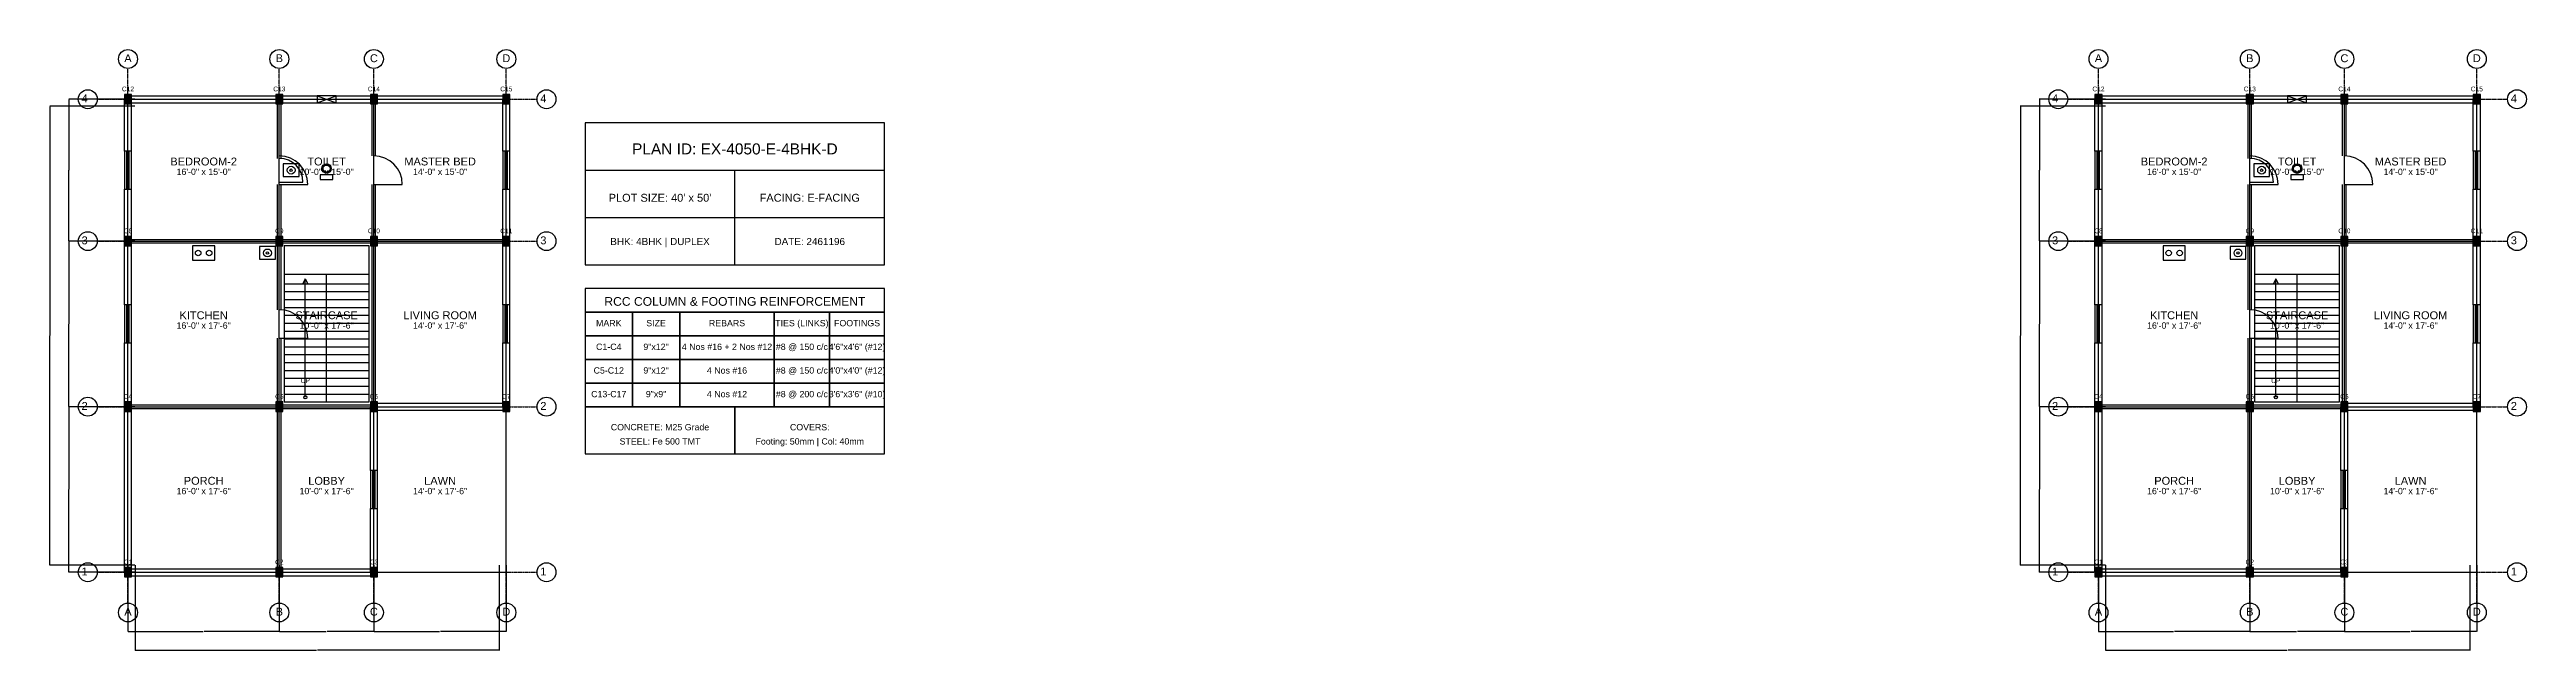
# Model space of a CAD drawing. Header units: inches. Extents: x -134 to 23580, y -99 to 23207.
# Drawn here: x -100 to 3043, y 7401 to 8163 of the extents above; entities that cross this region are included whole.
import ezdxf
from ezdxf.enums import TextEntityAlignment as Align

# ---------------------------------------------------------------- set-up
doc = ezdxf.new("R2010")
doc.units = ezdxf.units.IN
doc.header["$MEASUREMENT"] = 0
doc.linetypes.add('CENTER', pattern=[2, 1.25, -0.25, 0.25, -0.25])
for name, color, linetype in [('A-COL-HATCH', 251, 'Continuous'), ('A-COLUMN', 1, 'Continuous'), ('A-DIM', 5, 'Continuous'), ('A-DOOR', 30, 'Continuous'), ('A-FIXTURE', 8, 'Continuous'), ('A-STAIR', 6, 'Continuous'), ('A-TEXT', 2, 'Continuous'), ('A-WALL-EXT', 7, 'Continuous'), ('A-WALL-INT', 9, 'Continuous'), ('A-WINDOW', 4, 'Continuous'), ('S-BEAM-FRAMING', 2, 'Continuous'), ('S-BUBBLE', 4, 'Continuous'), ('S-GRID-CENTER', 8, 'CENTER'), ('S-TABLE', 7, 'Continuous'), ('S-TEXT', 3, 'Continuous')]:
    doc.layers.add(name, color=color, linetype=linetype)
doc.styles.get("Standard").update_dxf_attribs({"font": 'arial.ttf'})
doc.dimstyles.get("Standard").update_dxf_attribs({"dimtxt": 0.18, "dimasz": 0.18, "dimexe": 0.18, "dimexo": 0.0625, "dimgap": 0.09, "dimtad": 0, "dimtih": 1, "dimtoh": 1, "dimdec": 4, "dimzin": 0, "dimdsep": 46, "dimtxsty": 'Standard', "dimcen": 0.09, "dimadec": 0, "dimazin": 0, "dimtfac": 1, "dimtdec": 4, "dimtofl": 0, "dimtmove": 0, "dimatfit": 3, "dimfxl": 1, "dimtolj": 1, "dimtzin": 0, "dimarcsym": 0})

# ---------------------------------------------------------------- blocks, each defined once
blk = doc.blocks.new('*D292')
at = {"layer": 'A-DIM', "color": 0, "lineweight": -2, "transparency": 16777216}
for p, q in [((0, 7508.9), (0, 7424.8)), ((192, 7508.9), (192, 7424.8)), ((0.2, 7425), (95.4, 7425)), ((191.8, 7425), (96.6, 7425))]:
    blk.add_line(p, q, dxfattribs=at)
at = {"layer": 'A-DIM', "color": 0, "transparency": 16777216}
for points in [[(0.2, 7425), (0.2, 7425), (0, 7425)], [(191.8, 7425), (191.8, 7425), (192, 7425)]]:
    blk.add_solid(points, dxfattribs=at)
at = {"layer": 'Defpoints', "color": 0, "transparency": 16777216}
for p in [(0, 7509), (192, 7509), (192, 7425)]:
    blk.add_point(p, dxfattribs=at)
at = {"layer": 'A-DIM', "color": 0, "transparency": 16777216, "insert": (96, 7425), "char_height": 0.18, "attachment_point": 5}
blk.add_mtext('\\A1;192.0000', dxfattribs=at)
blk = doc.blocks.new('*D293')
at = {"layer": 'A-DIM', "color": 0, "lineweight": -2, "transparency": 16777216}
for p, q in [((192, 7508.9), (192, 7424.8)), ((312, 7508.9), (312, 7424.8)), ((192.2, 7425), (251.4, 7425)), ((311.8, 7425), (252.6, 7425))]:
    blk.add_line(p, q, dxfattribs=at)
at = {"layer": 'A-DIM', "color": 0, "transparency": 16777216}
for points in [[(192.2, 7425), (192.2, 7425), (192, 7425)], [(311.8, 7425), (311.8, 7425), (312, 7425)]]:
    blk.add_solid(points, dxfattribs=at)
at = {"layer": 'Defpoints', "color": 0, "transparency": 16777216}
for p in [(192, 7509), (312, 7509), (312, 7425)]:
    blk.add_point(p, dxfattribs=at)
at = {"layer": 'A-DIM', "color": 0, "transparency": 16777216, "insert": (252, 7425), "char_height": 0.18, "attachment_point": 5}
blk.add_mtext('\\A1;120.0000', dxfattribs=at)
blk = doc.blocks.new('*D294')
at = {"layer": 'A-DIM', "color": 0, "lineweight": -2, "transparency": 16777216}
for p, q in [((312, 7508.9), (312, 7424.8)), ((480, 7508.9), (480, 7424.8)), ((312.2, 7425), (395.4, 7425)), ((479.8, 7425), (396.6, 7425))]:
    blk.add_line(p, q, dxfattribs=at)
at = {"layer": 'A-DIM', "color": 0, "transparency": 16777216}
for points in [[(312.2, 7425), (312.2, 7425), (312, 7425)], [(479.8, 7425), (479.8, 7425), (480, 7425)]]:
    blk.add_solid(points, dxfattribs=at)
at = {"layer": 'Defpoints', "color": 0, "transparency": 16777216}
for p in [(312, 7509), (480, 7509), (480, 7425)]:
    blk.add_point(p, dxfattribs=at)
at = {"layer": 'A-DIM', "color": 0, "transparency": 16777216, "insert": (396, 7425), "char_height": 0.18, "attachment_point": 5}
blk.add_mtext('\\A1;168.0000', dxfattribs=at)
blk = doc.blocks.new('*D295')
at = {"layer": 'A-DIM', "color": 0, "lineweight": -2, "transparency": 16777216}
for p, q in [((9, 7508.9375), (9, 7400.82)), ((471, 7508.9375), (471, 7400.82)), ((9.18, 7401), (239.393206, 7401)), ((470.82, 7401), (240.606794, 7401))]:
    blk.add_line(p, q, dxfattribs=at)
at = {"layer": 'A-DIM', "color": 0, "transparency": 16777216}
for points in [[(9.18, 7401.03), (9.18, 7400.97), (9, 7401)], [(470.82, 7401.03), (470.82, 7400.97), (471, 7401)]]:
    blk.add_solid(points, dxfattribs=at)
at = {"layer": 'Defpoints', "color": 0, "transparency": 16777216}
for p in [(9, 7509), (471, 7509), (471, 7401)]:
    blk.add_point(p, dxfattribs=at)
at = {"layer": 'A-DIM', "color": 0, "transparency": 16777216, "insert": (240, 7401), "char_height": 0.18, "attachment_point": 5}
blk.add_mtext('\\A1;462.0000', dxfattribs=at)
blk = doc.blocks.new('*D296')
at = {"layer": 'A-DIM', "color": 0, "lineweight": -2, "transparency": 16777216}
for p, q in [((8.9, 7710), (-75.2, 7710)), ((-75, 7709.8), (-75, 7605.2)), ((-75, 7500.2), (-75, 7604.8)), ((8.9, 7500), (-75.2, 7500))]:
    blk.add_line(p, q, dxfattribs=at)
at = {"layer": 'A-DIM', "color": 0, "transparency": 16777216}
for points in [[(-75, 7709.8), (-75, 7709.8), (-75, 7710)], [(-75, 7500.2), (-75, 7500.2), (-75, 7500)]]:
    blk.add_solid(points, dxfattribs=at)
at = {"layer": 'Defpoints', "color": 0, "transparency": 16777216}
for p in [(-75, 7710), (9, 7710), (9, 7500)]:
    blk.add_point(p, dxfattribs=at)
at = {"layer": 'A-DIM', "color": 0, "transparency": 16777216, "insert": (-75, 7605), "char_height": 0.18, "attachment_point": 5}
blk.add_mtext('\\A1;210.0000', dxfattribs=at)
blk = doc.blocks.new('*D297')
at = {"layer": 'A-DIM', "color": 0, "lineweight": -2, "transparency": 16777216}
for p, q in [((8.9, 7920), (-75.2, 7920)), ((-75, 7919.8), (-75, 7815.2)), ((-75, 7710.2), (-75, 7814.8)), ((8.9, 7710), (-75.2, 7710))]:
    blk.add_line(p, q, dxfattribs=at)
at = {"layer": 'A-DIM', "color": 0, "transparency": 16777216}
for points in [[(-75, 7919.8), (-75, 7919.8), (-75, 7920)], [(-75, 7710.2), (-75, 7710.2), (-75, 7710)]]:
    blk.add_solid(points, dxfattribs=at)
at = {"layer": 'Defpoints', "color": 0, "transparency": 16777216}
for p in [(-75, 7920), (9, 7920), (9, 7710)]:
    blk.add_point(p, dxfattribs=at)
at = {"layer": 'A-DIM', "color": 0, "transparency": 16777216, "insert": (-75, 7815), "char_height": 0.18, "attachment_point": 5}
blk.add_mtext('\\A1;210.0000', dxfattribs=at)
blk = doc.blocks.new('*D298')
at = {"layer": 'A-DIM', "color": 0, "lineweight": -2, "transparency": 16777216}
for p, q in [((8.9, 8100), (-75.2, 8100)), ((-75, 8099.8), (-75, 8010.2)), ((-75, 7920.2), (-75, 8009.8)), ((8.9, 7920), (-75.2, 7920))]:
    blk.add_line(p, q, dxfattribs=at)
at = {"layer": 'A-DIM', "color": 0, "transparency": 16777216}
for points in [[(-75, 8099.8), (-75, 8099.8), (-75, 8100)], [(-75, 7920.2), (-75, 7920.2), (-75, 7920)]]:
    blk.add_solid(points, dxfattribs=at)
at = {"layer": 'Defpoints', "color": 0, "transparency": 16777216}
for p in [(-75, 8100), (9, 8100), (9, 7920)]:
    blk.add_point(p, dxfattribs=at)
at = {"layer": 'A-DIM', "color": 0, "transparency": 16777216, "insert": (-75, 8010), "char_height": 0.18, "attachment_point": 5}
blk.add_mtext('\\A1;180.0000', dxfattribs=at)
blk = doc.blocks.new('*D299')
at = {"layer": 'A-DIM', "color": 0, "lineweight": -2, "transparency": 16777216}
for p, q in [((8.9, 8091), (-99.2, 8091)), ((-99, 8090.8), (-99, 7800.2)), ((-99, 7509.2), (-99, 7799.8)), ((8.9, 7509), (-99.2, 7509))]:
    blk.add_line(p, q, dxfattribs=at)
at = {"layer": 'A-DIM', "color": 0, "transparency": 16777216}
for points in [[(-99, 8090.8), (-99, 8090.8), (-99, 8091)], [(-99, 7509.2), (-99, 7509.2), (-99, 7509)]]:
    blk.add_solid(points, dxfattribs=at)
at = {"layer": 'Defpoints', "color": 0, "transparency": 16777216}
for p in [(-99, 8091), (9, 8091), (9, 7509)]:
    blk.add_point(p, dxfattribs=at)
at = {"layer": 'A-DIM', "color": 0, "transparency": 16777216, "insert": (-99, 7800), "char_height": 0.18, "attachment_point": 5}
blk.add_mtext('\\A1;582.0000', dxfattribs=at)
blk = doc.blocks.new('*D300')
at = {"layer": 'A-DIM', "color": 0, "lineweight": -2, "transparency": 16777216}
for p, q in [((2500, 7508.9), (2500, 7424.8)), ((2692, 7508.9), (2692, 7424.8)), ((2500.2, 7425), (2595.4, 7425)), ((2691.8, 7425), (2596.6, 7425))]:
    blk.add_line(p, q, dxfattribs=at)
at = {"layer": 'A-DIM', "color": 0, "transparency": 16777216}
for points in [[(2500.2, 7425), (2500.2, 7425), (2500, 7425)], [(2691.8, 7425), (2691.8, 7425), (2692, 7425)]]:
    blk.add_solid(points, dxfattribs=at)
at = {"layer": 'Defpoints', "color": 0, "transparency": 16777216}
for p in [(2500, 7509), (2692, 7509), (2692, 7425)]:
    blk.add_point(p, dxfattribs=at)
at = {"layer": 'A-DIM', "color": 0, "transparency": 16777216, "insert": (2596, 7425), "char_height": 0.18, "attachment_point": 5}
blk.add_mtext('\\A1;192.0000', dxfattribs=at)
blk = doc.blocks.new('*D301')
at = {"layer": 'A-DIM', "color": 0, "lineweight": -2, "transparency": 16777216}
for p, q in [((2692, 7508.9), (2692, 7424.8)), ((2812, 7508.9), (2812, 7424.8)), ((2692.2, 7425), (2751.4, 7425)), ((2811.8, 7425), (2752.6, 7425))]:
    blk.add_line(p, q, dxfattribs=at)
at = {"layer": 'A-DIM', "color": 0, "transparency": 16777216}
for points in [[(2692.2, 7425), (2692.2, 7425), (2692, 7425)], [(2811.8, 7425), (2811.8, 7425), (2812, 7425)]]:
    blk.add_solid(points, dxfattribs=at)
at = {"layer": 'Defpoints', "color": 0, "transparency": 16777216}
for p in [(2692, 7509), (2812, 7509), (2812, 7425)]:
    blk.add_point(p, dxfattribs=at)
at = {"layer": 'A-DIM', "color": 0, "transparency": 16777216, "insert": (2752, 7425), "char_height": 0.18, "attachment_point": 5}
blk.add_mtext('\\A1;120.0000', dxfattribs=at)
blk = doc.blocks.new('*D302')
at = {"layer": 'A-DIM', "color": 0, "lineweight": -2, "transparency": 16777216}
for p, q in [((2812, 7508.9), (2812, 7424.8)), ((2980, 7508.9), (2980, 7424.8)), ((2812.2, 7425), (2895.4, 7425)), ((2979.8, 7425), (2896.6, 7425))]:
    blk.add_line(p, q, dxfattribs=at)
at = {"layer": 'A-DIM', "color": 0, "transparency": 16777216}
for points in [[(2812.2, 7425), (2812.2, 7425), (2812, 7425)], [(2979.8, 7425), (2979.8, 7425), (2980, 7425)]]:
    blk.add_solid(points, dxfattribs=at)
at = {"layer": 'Defpoints', "color": 0, "transparency": 16777216}
for p in [(2812, 7509), (2980, 7509), (2980, 7425)]:
    blk.add_point(p, dxfattribs=at)
at = {"layer": 'A-DIM', "color": 0, "transparency": 16777216, "insert": (2896, 7425), "char_height": 0.18, "attachment_point": 5}
blk.add_mtext('\\A1;168.0000', dxfattribs=at)
blk = doc.blocks.new('*D303')
at = {"layer": 'A-DIM', "color": 0, "lineweight": -2, "transparency": 16777216}
for p, q in [((2509, 7508.9375), (2509, 7400.82)), ((2971, 7508.9375), (2971, 7400.82)), ((2509.18, 7401), (2739.393206, 7401)), ((2970.82, 7401), (2740.606794, 7401))]:
    blk.add_line(p, q, dxfattribs=at)
at = {"layer": 'A-DIM', "color": 0, "transparency": 16777216}
for points in [[(2509.18, 7401.03), (2509.18, 7400.97), (2509, 7401)], [(2970.82, 7401.03), (2970.82, 7400.97), (2971, 7401)]]:
    blk.add_solid(points, dxfattribs=at)
at = {"layer": 'Defpoints', "color": 0, "transparency": 16777216}
for p in [(2509, 7509), (2971, 7509), (2971, 7401)]:
    blk.add_point(p, dxfattribs=at)
at = {"layer": 'A-DIM', "color": 0, "transparency": 16777216, "insert": (2740, 7401), "char_height": 0.18, "attachment_point": 5}
blk.add_mtext('\\A1;462.0000', dxfattribs=at)
blk = doc.blocks.new('*D304')
at = {"layer": 'A-DIM', "color": 0, "lineweight": -2, "transparency": 16777216}
for p, q in [((2508.9, 7710), (2424.8, 7710)), ((2425, 7709.8), (2425, 7605.2)), ((2425, 7500.2), (2425, 7604.8)), ((2508.9, 7500), (2424.8, 7500))]:
    blk.add_line(p, q, dxfattribs=at)
at = {"layer": 'A-DIM', "color": 0, "transparency": 16777216}
for points in [[(2425, 7709.8), (2425, 7709.8), (2425, 7710)], [(2425, 7500.2), (2425, 7500.2), (2425, 7500)]]:
    blk.add_solid(points, dxfattribs=at)
at = {"layer": 'Defpoints', "color": 0, "transparency": 16777216}
for p in [(2425, 7710), (2509, 7710), (2509, 7500)]:
    blk.add_point(p, dxfattribs=at)
at = {"layer": 'A-DIM', "color": 0, "transparency": 16777216, "insert": (2425, 7605), "char_height": 0.18, "attachment_point": 5}
blk.add_mtext('\\A1;210.0000', dxfattribs=at)
blk = doc.blocks.new('*D305')
at = {"layer": 'A-DIM', "color": 0, "lineweight": -2, "transparency": 16777216}
for p, q in [((2508.9, 7920), (2424.8, 7920)), ((2425, 7919.8), (2425, 7815.2)), ((2425, 7710.2), (2425, 7814.8)), ((2508.9, 7710), (2424.8, 7710))]:
    blk.add_line(p, q, dxfattribs=at)
at = {"layer": 'A-DIM', "color": 0, "transparency": 16777216}
for points in [[(2425, 7919.8), (2425, 7919.8), (2425, 7920)], [(2425, 7710.2), (2425, 7710.2), (2425, 7710)]]:
    blk.add_solid(points, dxfattribs=at)
at = {"layer": 'Defpoints', "color": 0, "transparency": 16777216}
for p in [(2425, 7920), (2509, 7920), (2509, 7710)]:
    blk.add_point(p, dxfattribs=at)
at = {"layer": 'A-DIM', "color": 0, "transparency": 16777216, "insert": (2425, 7815), "char_height": 0.18, "attachment_point": 5}
blk.add_mtext('\\A1;210.0000', dxfattribs=at)
blk = doc.blocks.new('*D306')
at = {"layer": 'A-DIM', "color": 0, "lineweight": -2, "transparency": 16777216}
for p, q in [((2508.9, 8100), (2424.8, 8100)), ((2425, 8099.8), (2425, 8010.2)), ((2425, 7920.2), (2425, 8009.8)), ((2508.9, 7920), (2424.8, 7920))]:
    blk.add_line(p, q, dxfattribs=at)
at = {"layer": 'A-DIM', "color": 0, "transparency": 16777216}
for points in [[(2425, 8099.8), (2425, 8099.8), (2425, 8100)], [(2425, 7920.2), (2425, 7920.2), (2425, 7920)]]:
    blk.add_solid(points, dxfattribs=at)
at = {"layer": 'Defpoints', "color": 0, "transparency": 16777216}
for p in [(2425, 8100), (2509, 8100), (2509, 7920)]:
    blk.add_point(p, dxfattribs=at)
at = {"layer": 'A-DIM', "color": 0, "transparency": 16777216, "insert": (2425, 8010), "char_height": 0.18, "attachment_point": 5}
blk.add_mtext('\\A1;180.0000', dxfattribs=at)
blk = doc.blocks.new('*D307')
at = {"layer": 'A-DIM', "color": 0, "lineweight": -2, "transparency": 16777216}
for p, q in [((2508.9, 8091), (2400.8, 8091)), ((2401, 8090.8), (2401, 7800.2)), ((2401, 7509.2), (2401, 7799.8)), ((2508.9, 7509), (2400.8, 7509))]:
    blk.add_line(p, q, dxfattribs=at)
at = {"layer": 'A-DIM', "color": 0, "transparency": 16777216}
for points in [[(2401, 8090.8), (2401, 8090.8), (2401, 8091)], [(2401, 7509.2), (2401, 7509.2), (2401, 7509)]]:
    blk.add_solid(points, dxfattribs=at)
at = {"layer": 'Defpoints', "color": 0, "transparency": 16777216}
for p in [(2401, 8091), (2509, 8091), (2509, 7509)]:
    blk.add_point(p, dxfattribs=at)
at = {"layer": 'A-DIM', "color": 0, "transparency": 16777216, "insert": (2401, 7800), "char_height": 0.18, "attachment_point": 5}
blk.add_mtext('\\A1;582.0000', dxfattribs=at)

msp = doc.modelspace()

# ---------------------------------------------------------------- linework, layer by layer
at = {"layer": 'A-COL-HATCH'}
for points in [[(-4.5, 8094), (4.5, 8094), (-4.5, 8106), (4.5, 8106)], [(187.5, 8094), (196.5, 8094), (187.5, 8106), (196.5, 8106)], [(307.5, 8094), (316.5, 8094), (307.5, 8106), (316.5, 8106)], [(475.5, 8094), (484.5, 8094), (475.5, 8106), (484.5, 8106)], [(2495.5, 8094), (2504.5, 8094), (2495.5, 8106), (2504.5, 8106)], [(2687.5, 8094), (2696.5, 8094), (2687.5, 8106), (2696.5, 8106)], [(2807.5, 8094), (2816.5, 8094), (2807.5, 8106), (2816.5, 8106)], [(2975.5, 8094), (2984.5, 8094), (2975.5, 8106), (2984.5, 8106)], [(-4.5, 7914), (4.5, 7914), (-4.5, 7926), (4.5, 7926)], [(187.5, 7914), (196.5, 7914), (187.5, 7926), (196.5, 7926)], [(307.5, 7914), (316.5, 7914), (307.5, 7926), (316.5, 7926)], [(475.5, 7914), (484.5, 7914), (475.5, 7926), (484.5, 7926)], [(2495.5, 7914), (2504.5, 7914), (2495.5, 7926), (2504.5, 7926)], [(2687.5, 7914), (2696.5, 7914), (2687.5, 7926), (2696.5, 7926)], [(2807.5, 7914), (2816.5, 7914), (2807.5, 7926), (2816.5, 7926)], [(2975.5, 7914), (2984.5, 7914), (2975.5, 7926), (2984.5, 7926)], [(-4.5, 7704), (4.5, 7704), (-4.5, 7716), (4.5, 7716)], [(187.5, 7704), (196.5, 7704), (187.5, 7716), (196.5, 7716)], [(307.5, 7704), (316.5, 7704), (307.5, 7716), (316.5, 7716)], [(475.5, 7704), (484.5, 7704), (475.5, 7716), (484.5, 7716)], [(2495.5, 7704), (2504.5, 7704), (2495.5, 7716), (2504.5, 7716)], [(2687.5, 7704), (2696.5, 7704), (2687.5, 7716), (2696.5, 7716)], [(2807.5, 7704), (2816.5, 7704), (2807.5, 7716), (2816.5, 7716)], [(2975.5, 7704), (2984.5, 7704), (2975.5, 7716), (2984.5, 7716)], [(-4.5, 7494), (4.5, 7494), (-4.5, 7506), (4.5, 7506)], [(187.5, 7494), (196.5, 7494), (187.5, 7506), (196.5, 7506)], [(307.5, 7494), (316.5, 7494), (307.5, 7506), (316.5, 7506)], [(2495.5, 7494), (2504.5, 7494), (2495.5, 7506), (2504.5, 7506)], [(2687.5, 7494), (2696.5, 7494), (2687.5, 7506), (2696.5, 7506)], [(2807.5, 7494), (2816.5, 7494), (2807.5, 7506), (2816.5, 7506)]]:
    msp.add_solid(points, dxfattribs=at)
at = {"layer": 'A-COLUMN'}
for points in [[(-4.5, 8094), (4.5, 8094), (4.5, 8106), (-4.5, 8106)], [(187.5, 8094), (196.5, 8094), (196.5, 8106), (187.5, 8106)], [(307.5, 8094), (316.5, 8094), (316.5, 8106), (307.5, 8106)], [(475.5, 8094), (484.5, 8094), (484.5, 8106), (475.5, 8106)], [(2495.5, 8094), (2504.5, 8094), (2504.5, 8106), (2495.5, 8106)], [(2687.5, 8094), (2696.5, 8094), (2696.5, 8106), (2687.5, 8106)], [(2807.5, 8094), (2816.5, 8094), (2816.5, 8106), (2807.5, 8106)], [(2975.5, 8094), (2984.5, 8094), (2984.5, 8106), (2975.5, 8106)], [(-4.5, 7914), (4.5, 7914), (4.5, 7926), (-4.5, 7926)], [(187.5, 7914), (196.5, 7914), (196.5, 7926), (187.5, 7926)], [(307.5, 7914), (316.5, 7914), (316.5, 7926), (307.5, 7926)], [(475.5, 7914), (484.5, 7914), (484.5, 7926), (475.5, 7926)], [(2495.5, 7914), (2504.5, 7914), (2504.5, 7926), (2495.5, 7926)], [(2687.5, 7914), (2696.5, 7914), (2696.5, 7926), (2687.5, 7926)], [(2807.5, 7914), (2816.5, 7914), (2816.5, 7926), (2807.5, 7926)], [(2975.5, 7914), (2984.5, 7914), (2984.5, 7926), (2975.5, 7926)], [(-4.5, 7704), (4.5, 7704), (4.5, 7716), (-4.5, 7716)], [(187.5, 7704), (196.5, 7704), (196.5, 7716), (187.5, 7716)], [(307.5, 7704), (316.5, 7704), (316.5, 7716), (307.5, 7716)], [(475.5, 7704), (484.5, 7704), (484.5, 7716), (475.5, 7716)], [(2495.5, 7704), (2504.5, 7704), (2504.5, 7716), (2495.5, 7716)], [(2687.5, 7704), (2696.5, 7704), (2696.5, 7716), (2687.5, 7716)], [(2807.5, 7704), (2816.5, 7704), (2816.5, 7716), (2807.5, 7716)], [(2975.5, 7704), (2984.5, 7704), (2984.5, 7716), (2975.5, 7716)], [(-4.5, 7494), (4.5, 7494), (4.5, 7506), (-4.5, 7506)], [(187.5, 7494), (196.5, 7494), (196.5, 7506), (187.5, 7506)], [(307.5, 7494), (316.5, 7494), (316.5, 7506), (307.5, 7506)], [(2495.5, 7494), (2504.5, 7494), (2504.5, 7506), (2495.5, 7506)], [(2687.5, 7494), (2696.5, 7494), (2696.5, 7506), (2687.5, 7506)], [(2807.5, 7494), (2816.5, 7494), (2816.5, 7506), (2807.5, 7506)]]:
    msp.add_lwpolyline(points, close=True, dxfattribs=at)
at = {"layer": 'A-DOOR'}
for p, q in [((192, 7995), (222, 7995)), ((192, 7992), (228, 7992)), ((312, 7992), (348, 7992)), ((2692, 7995), (2722, 7995)), ((2692, 7992), (2728, 7992)), ((2812, 7992), (2848, 7992)), ((192, 7797), (228, 7797)), ((2692, 7797), (2728, 7797))]:
    msp.add_line(p, q, dxfattribs=at)
for centre, radius in [((192, 7992), 36), ((192, 7995), 30), ((312, 7992), 36), ((2692, 7992), 36), ((2692, 7995), 30), ((2812, 7992), 36), ((192, 7797), 36), ((2692, 7797), 36)]:
    msp.add_arc(centre, radius, 0, 90, dxfattribs=at)
at = {"layer": 'A-FIXTURE'}
for points in [[(197, 8002), (217, 8002), (217, 8018), (197, 8018)], [(2697, 8002), (2717, 8002), (2717, 8018), (2697, 8018)], [(244, 7998), (260, 7998), (260, 8004), (244, 8004)], [(2744, 7998), (2760, 7998), (2760, 8004), (2744, 8004)], [(82, 7896), (110, 7896), (110, 7914), (82, 7914)], [(167, 7897), (187, 7897), (187, 7913), (167, 7913)], [(2582, 7896), (2610, 7896), (2610, 7914), (2582, 7914)], [(2667, 7897), (2687, 7897), (2687, 7913), (2667, 7913)]]:
    msp.add_lwpolyline(points, close=True, dxfattribs=at)
for centre, radius in [((207, 8010), 5), ((252, 8012), 6), ((252, 8012), 4.5), ((2707, 8010), 5), ((2752, 8012), 6), ((2752, 8012), 4.5), ((207, 8010), 1.5), ((2707, 8010), 1.5), ((89, 7905), 3.5), ((103, 7905), 3.5), ((177, 7905), 5), ((177, 7905), 1.5), ((2589, 7905), 3.5), ((2603, 7905), 3.5), ((2677, 7905), 5), ((2677, 7905), 1.5)]:
    msp.add_circle(centre, radius, dxfattribs=at)
at = {"layer": 'A-STAIR'}
for p, q in [((198, 7878), (306, 7878)), ((198, 7866), (252, 7866)), ((225, 7872), (222, 7866)), ((225, 7722), (225, 7872)), ((225, 7872), (228, 7866)), ((252, 7716), (252, 7878)), ((252, 7866), (306, 7866)), ((2698, 7878), (2806, 7878)), ((2698, 7866), (2752, 7866)), ((2725, 7872), (2722, 7866)), ((2725, 7722), (2725, 7872)), ((2725, 7872), (2728, 7866)), ((2752, 7716), (2752, 7878)), ((2752, 7866), (2806, 7866)), ((198, 7856), (252, 7856)), ((198, 7846), (252, 7846)), ((198, 7836), (252, 7836)), ((198, 7826), (252, 7826)), ((252, 7856), (306, 7856)), ((252, 7846), (306, 7846)), ((252, 7836), (306, 7836)), ((252, 7826), (306, 7826)), ((2698, 7856), (2752, 7856)), ((2698, 7846), (2752, 7846)), ((2698, 7836), (2752, 7836)), ((2698, 7826), (2752, 7826)), ((2752, 7856), (2806, 7856)), ((2752, 7846), (2806, 7846)), ((2752, 7836), (2806, 7836)), ((2752, 7826), (2806, 7826)), ((198, 7816), (252, 7816)), ((198, 7806), (252, 7806)), ((198, 7796), (252, 7796)), ((252, 7816), (306, 7816)), ((252, 7806), (306, 7806)), ((252, 7796), (306, 7796)), ((2698, 7816), (2752, 7816)), ((2698, 7806), (2752, 7806)), ((2698, 7796), (2752, 7796)), ((2752, 7816), (2806, 7816)), ((2752, 7806), (2806, 7806)), ((2752, 7796), (2806, 7796)), ((198, 7786), (252, 7786)), ((198, 7776), (252, 7776)), ((198, 7766), (252, 7766)), ((252, 7786), (306, 7786)), ((252, 7776), (306, 7776)), ((252, 7766), (306, 7766)), ((2698, 7786), (2752, 7786)), ((2698, 7776), (2752, 7776)), ((2698, 7766), (2752, 7766)), ((2752, 7786), (2806, 7786)), ((2752, 7776), (2806, 7776)), ((2752, 7766), (2806, 7766)), ((198, 7756), (252, 7756)), ((198, 7746), (252, 7746)), ((198, 7736), (252, 7736)), ((252, 7756), (306, 7756)), ((252, 7746), (306, 7746)), ((252, 7736), (306, 7736)), ((2698, 7756), (2752, 7756)), ((2698, 7746), (2752, 7746)), ((2698, 7736), (2752, 7736)), ((2752, 7756), (2806, 7756)), ((2752, 7746), (2806, 7746)), ((2752, 7736), (2806, 7736)), ((198, 7726), (252, 7726)), ((252, 7726), (306, 7726)), ((2698, 7726), (2752, 7726)), ((2752, 7726), (2806, 7726))]:
    msp.add_line(p, q, dxfattribs=at)
for points in [[(198, 7716), (306, 7716), (306, 7914), (198, 7914)], [(2698, 7716), (2806, 7716), (2806, 7914), (2698, 7914)]]:
    msp.add_lwpolyline(points, close=True, dxfattribs=at)
for centre in [(225, 7722), (2725, 7722)]:
    msp.add_circle(centre, 2, dxfattribs=at)
at = {"layer": 'A-WALL-EXT'}
for p, q in [((-4.5, 8034), (-4.5, 8100)), ((0, 8104.5), (192, 8104.5)), ((0, 8095.5), (192, 8095.5)), ((4.5, 8034), (4.5, 8100)), ((192, 8104.5), (240, 8104.5)), ((192, 8095.5), (240, 8095.5)), ((264, 8104.5), (312, 8104.5)), ((264, 8095.5), (312, 8095.5)), ((312, 8104.5), (480, 8104.5)), ((312, 8095.5), (480, 8095.5)), ((475.5, 8034), (475.5, 8100)), ((484.5, 8034), (484.5, 8100)), ((2495.5, 8034), (2495.5, 8100)), ((2500, 8104.5), (2692, 8104.5)), ((2500, 8095.5), (2692, 8095.5)), ((2504.5, 8034), (2504.5, 8100)), ((2692, 8104.5), (2740, 8104.5)), ((2692, 8095.5), (2740, 8095.5)), ((2764, 8104.5), (2812, 8104.5)), ((2764, 8095.5), (2812, 8095.5)), ((2812, 8104.5), (2980, 8104.5)), ((2812, 8095.5), (2980, 8095.5)), ((2975.5, 8034), (2975.5, 8100)), ((2984.5, 8034), (2984.5, 8100)), ((-4.5, 7920), (-4.5, 7986)), ((4.5, 7920), (4.5, 7986)), ((475.5, 7920), (475.5, 7986)), ((484.5, 7920), (484.5, 7986)), ((580, 8010), (960, 8010)), ((770, 7890), (770, 8010)), ((2495.5, 7920), (2495.5, 7986)), ((2504.5, 7920), (2504.5, 7986)), ((2975.5, 7920), (2975.5, 7986)), ((2984.5, 7920), (2984.5, 7986)), ((-4.5, 7839), (-4.5, 7920)), ((4.5, 7839), (4.5, 7920)), ((475.5, 7839), (475.5, 7920)), ((484.5, 7839), (484.5, 7920)), ((580, 7950), (960, 7950)), ((2495.5, 7839), (2495.5, 7920)), ((2504.5, 7839), (2504.5, 7920)), ((2975.5, 7839), (2975.5, 7920)), ((2984.5, 7839), (2984.5, 7920)), ((-4.5, 7710), (-4.5, 7791)), ((4.5, 7710), (4.5, 7791)), ((475.5, 7710), (475.5, 7791)), ((484.5, 7710), (484.5, 7791)), ((2495.5, 7710), (2495.5, 7791)), ((2504.5, 7710), (2504.5, 7791)), ((2975.5, 7710), (2975.5, 7791)), ((2984.5, 7710), (2984.5, 7791)), ((-4.5, 7500), (-4.5, 7710)), ((4.5, 7500), (4.5, 7710)), ((307.5, 7629), (307.5, 7710)), ((312, 7714.5), (480, 7714.5)), ((312, 7705.5), (480, 7705.5)), ((316.5, 7629), (316.5, 7710)), ((2495.5, 7500), (2495.5, 7710)), ((2504.5, 7500), (2504.5, 7710)), ((2807.5, 7629), (2807.5, 7710)), ((2812, 7714.5), (2980, 7714.5)), ((2812, 7705.5), (2980, 7705.5)), ((2816.5, 7629), (2816.5, 7710)), ((307.5, 7500), (307.5, 7581)), ((316.5, 7500), (316.5, 7581)), ((2807.5, 7500), (2807.5, 7581)), ((2816.5, 7500), (2816.5, 7581)), ((0, 7504.5), (192, 7504.5)), ((0, 7495.5), (192, 7495.5)), ((192, 7504.5), (312, 7504.5)), ((192, 7495.5), (312, 7495.5)), ((2500, 7504.5), (2692, 7504.5)), ((2500, 7495.5), (2692, 7495.5)), ((2692, 7504.5), (2812, 7504.5)), ((2692, 7495.5), (2812, 7495.5))]:
    msp.add_line(p, q, dxfattribs=at)
msp.add_lwpolyline([(580, 7890), (960, 7890), (960, 8070), (580, 8070)], close=True, dxfattribs=at)
at = {"layer": 'A-WALL-INT'}
for p, q in [((189.75, 8025), (189.75, 8100)), ((194.25, 8025), (194.25, 8100)), ((309.75, 8028), (309.75, 8100)), ((314.25, 8028), (314.25, 8100)), ((2689.75, 8025), (2689.75, 8100)), ((2694.25, 8025), (2694.25, 8100)), ((2809.75, 8028), (2809.75, 8100)), ((2814.25, 8028), (2814.25, 8100)), ((189.75, 7920), (189.75, 7992)), ((194.25, 7920), (194.25, 7992)), ((309.75, 7920), (309.75, 7992)), ((314.25, 7920), (314.25, 7992)), ((2689.75, 7920), (2689.75, 7992)), ((2694.25, 7920), (2694.25, 7992)), ((2809.75, 7920), (2809.75, 7992)), ((2814.25, 7920), (2814.25, 7992)), ((0, 7922.25), (192, 7922.25)), ((189.75, 7833), (189.75, 7920)), ((192, 7922.25), (312, 7922.25)), ((194.25, 7833), (194.25, 7920)), ((309.75, 7710), (309.75, 7920)), ((312, 7922.25), (480, 7922.25)), ((314.25, 7710), (314.25, 7920)), ((2500, 7922.25), (2692, 7922.25)), ((2689.75, 7833), (2689.75, 7920)), ((2692, 7922.25), (2812, 7922.25)), ((2694.25, 7833), (2694.25, 7920)), ((2809.75, 7710), (2809.75, 7920)), ((2812, 7922.25), (2980, 7922.25)), ((2814.25, 7710), (2814.25, 7920)), ((0, 7917.75), (192, 7917.75)), ((192, 7917.75), (312, 7917.75)), ((312, 7917.75), (480, 7917.75)), ((2500, 7917.75), (2692, 7917.75)), ((2692, 7917.75), (2812, 7917.75)), ((2812, 7917.75), (2980, 7917.75)), ((189.75, 7710), (189.75, 7797)), ((194.25, 7710), (194.25, 7797)), ((2689.75, 7710), (2689.75, 7797)), ((2694.25, 7710), (2694.25, 7797)), ((0, 7712.25), (192, 7712.25)), ((0, 7707.75), (192, 7707.75)), ((189.75, 7500), (189.75, 7710)), ((192, 7712.25), (312, 7712.25)), ((192, 7707.75), (312, 7707.75)), ((194.25, 7500), (194.25, 7710)), ((2500, 7712.25), (2692, 7712.25)), ((2500, 7707.75), (2692, 7707.75)), ((2689.75, 7500), (2689.75, 7710)), ((2692, 7712.25), (2812, 7712.25)), ((2692, 7707.75), (2812, 7707.75)), ((2694.25, 7500), (2694.25, 7710))]:
    msp.add_line(p, q, dxfattribs=at)
at = {"layer": 'A-WINDOW'}
for p, q in [((240, 8095.5), (264, 8104.5)), ((240, 8104.5), (264, 8095.5)), ((2740, 8095.5), (2764, 8104.5)), ((2740, 8104.5), (2764, 8095.5)), ((-1.5, 7986), (-1.5, 8034)), ((1.5, 7986), (1.5, 8034)), ((478.5, 7986), (478.5, 8034)), ((481.5, 7986), (481.5, 8034)), ((2498.5, 7986), (2498.5, 8034)), ((2501.5, 7986), (2501.5, 8034)), ((2978.5, 7986), (2978.5, 8034)), ((2981.5, 7986), (2981.5, 8034)), ((-1.5, 7791), (-1.5, 7839)), ((1.5, 7791), (1.5, 7839)), ((478.5, 7791), (478.5, 7839)), ((481.5, 7791), (481.5, 7839)), ((2498.5, 7791), (2498.5, 7839)), ((2501.5, 7791), (2501.5, 7839)), ((2978.5, 7791), (2978.5, 7839)), ((2981.5, 7791), (2981.5, 7839)), ((310.5, 7581), (310.5, 7629)), ((313.5, 7581), (313.5, 7629)), ((2810.5, 7581), (2810.5, 7629)), ((2813.5, 7581), (2813.5, 7629))]:
    msp.add_line(p, q, dxfattribs=at)
for points in [[(240, 8095.5), (264, 8095.5), (264, 8104.5), (240, 8104.5)], [(2740, 8095.5), (2764, 8095.5), (2764, 8104.5), (2740, 8104.5)], [(-4.5, 7986), (4.5, 7986), (4.5, 8034), (-4.5, 8034)], [(475.5, 7986), (484.5, 7986), (484.5, 8034), (475.5, 8034)], [(2495.5, 7986), (2504.5, 7986), (2504.5, 8034), (2495.5, 8034)], [(2975.5, 7986), (2984.5, 7986), (2984.5, 8034), (2975.5, 8034)], [(-4.5, 7791), (4.5, 7791), (4.5, 7839), (-4.5, 7839)], [(475.5, 7791), (484.5, 7791), (484.5, 7839), (475.5, 7839)], [(2495.5, 7791), (2504.5, 7791), (2504.5, 7839), (2495.5, 7839)], [(2975.5, 7791), (2984.5, 7791), (2984.5, 7839), (2975.5, 7839)], [(307.5, 7581), (316.5, 7581), (316.5, 7629), (307.5, 7629)], [(2807.5, 7581), (2816.5, 7581), (2816.5, 7629), (2807.5, 7629)]]:
    msp.add_lwpolyline(points, close=True, dxfattribs=at)
at = {"layer": 'S-BEAM-FRAMING'}
for p, q in [((0, 7500), (0, 8100)), ((0, 8100), (480, 8100)), ((192, 7500), (192, 8100)), ((312, 7500), (312, 8100)), ((480, 7500), (480, 8100)), ((2500, 7500), (2500, 8100)), ((2500, 8100), (2980, 8100)), ((2692, 7500), (2692, 8100)), ((2812, 7500), (2812, 8100)), ((2980, 7500), (2980, 8100)), ((0, 7920), (480, 7920)), ((2500, 7920), (2980, 7920)), ((0, 7710), (480, 7710)), ((2500, 7710), (2980, 7710)), ((0, 7500), (480, 7500)), ((2500, 7500), (2980, 7500))]:
    msp.add_line(p, q, dxfattribs=at)
at = {"layer": 'S-BUBBLE'}
for centre in [(0, 8151), (192, 8151), (312, 8151), (480, 8151), (2500, 8151), (2692, 8151), (2812, 8151), (2980, 8151), (-51, 8100), (531, 8100), (2449, 8100), (3031, 8100), (-51, 7920), (531, 7920), (2449, 7920), (3031, 7920), (-51, 7710), (531, 7710), (2449, 7710), (3031, 7710), (-51, 7500), (531, 7500), (2449, 7500), (3031, 7500), (0, 7449), (192, 7449), (312, 7449), (480, 7449), (2500, 7449), (2692, 7449), (2812, 7449), (2980, 7449)]:
    msp.add_circle(centre, 12, dxfattribs=at)
at = {"layer": 'S-GRID-CENTER'}
for p, q in [((0, 7461), (0, 8139)), ((192, 7461), (192, 8139)), ((312, 7461), (312, 8139)), ((480, 7461), (480, 8139)), ((2500, 7461), (2500, 8139)), ((2692, 7461), (2692, 8139)), ((2812, 7461), (2812, 8139)), ((2980, 7461), (2980, 8139)), ((-39, 8100), (519, 8100)), ((2461, 8100), (3019, 8100)), ((-39, 7920), (519, 7920)), ((2461, 7920), (3019, 7920)), ((-39, 7710), (519, 7710)), ((2461, 7710), (3019, 7710)), ((-39, 7500), (519, 7500)), ((2461, 7500), (3019, 7500))]:
    msp.add_line(p, q, dxfattribs=at)
at = {"layer": 'S-TABLE'}
for points in [[(580, 7830), (960, 7830), (960, 7860), (580, 7860)], [(580, 7800), (640, 7800), (640, 7830), (580, 7830)], [(640, 7800), (700, 7800), (700, 7830), (640, 7830)], [(700, 7800), (820, 7800), (820, 7830), (700, 7830)], [(820, 7800), (890, 7800), (890, 7830), (820, 7830)], [(890, 7800), (960, 7800), (960, 7830), (890, 7830)], [(580, 7770), (640, 7770), (640, 7800), (580, 7800)], [(640, 7770), (700, 7770), (700, 7800), (640, 7800)], [(700, 7770), (820, 7770), (820, 7800), (700, 7800)], [(820, 7770), (890, 7770), (890, 7800), (820, 7800)], [(890, 7770), (960, 7770), (960, 7800), (890, 7800)], [(580, 7740), (640, 7740), (640, 7770), (580, 7770)], [(640, 7740), (700, 7740), (700, 7770), (640, 7770)], [(700, 7740), (820, 7740), (820, 7770), (700, 7770)], [(820, 7740), (890, 7740), (890, 7770), (820, 7770)], [(890, 7740), (960, 7740), (960, 7770), (890, 7770)], [(580, 7710), (640, 7710), (640, 7740), (580, 7740)], [(640, 7710), (700, 7710), (700, 7740), (640, 7740)], [(700, 7710), (820, 7710), (820, 7740), (700, 7740)], [(820, 7710), (890, 7710), (890, 7740), (820, 7740)], [(890, 7710), (960, 7710), (960, 7740), (890, 7740)], [(580, 7650), (770, 7650), (770, 7710), (580, 7710)], [(770, 7650), (960, 7650), (960, 7710), (770, 7710)]]:
    msp.add_lwpolyline(points, close=True, dxfattribs=at)

# ---------------------------------------------------------------- texts
at = {"layer": 'A-TEXT'}
for s, height, p in [('C12', 6, (0, 8110)), ('C13', 6, (192, 8110)), ('C14', 6, (312, 8110)), ('C15', 6, (480, 8110)), ('C12', 6, (2500, 8110)), ('C13', 6, (2692, 8110)), ('C14', 6, (2812, 8110)), ('C15', 6, (2980, 8110)), ('BEDROOM-2', 10, (96, 8016)), ('TOILET', 10, (252, 8016)), ('MASTER BED', 10, (396, 8016)), ('PLAN ID: EX-4050-E-4BHK-D', 14, (770, 8030)), ('BEDROOM-2', 10, (2596, 8016)), ('TOILET', 10, (2752, 8016)), ('MASTER BED', 10, (2896, 8016)), ('16\'-0" x 15\'-0"', 8, (96, 8004)), ('10\'-0" x 15\'-0"', 8, (252, 8004)), ('14\'-0" x 15\'-0"', 8, (396, 8004)), ('16\'-0" x 15\'-0"', 8, (2596, 8004)), ('10\'-0" x 15\'-0"', 8, (2752, 8004)), ('14\'-0" x 15\'-0"', 8, (2896, 8004)), ("PLOT SIZE: 40' x 50'", 10, (675, 7970)), ('FACING: E-FACING', 10, (865, 7970)), ('C8', 6, (0, 7930)), ('C9', 6, (192, 7930)), ('C10', 6, (312, 7930)), ('C11', 6, (480, 7930)), ('BHK: 4BHK | DUPLEX', 9, (675, 7915)), ('DATE: 2461196', 9, (865, 7915)), ('C8', 6, (2500, 7930)), ('C9', 6, (2692, 7930)), ('C10', 6, (2812, 7930)), ('C11', 6, (2980, 7930)), ('KITCHEN', 10, (96, 7821)), ('STAIRCASE', 10, (252, 7821)), ('LIVING ROOM', 10, (396, 7821)), ('KITCHEN', 10, (2596, 7821)), ('STAIRCASE', 10, (2752, 7821)), ('LIVING ROOM', 10, (2896, 7821)), ('16\'-0" x 17\'-6"', 8, (96, 7809)), ('10\'-0" x 17\'-6"', 8, (252, 7809)), ('14\'-0" x 17\'-6"', 8, (396, 7809)), ('16\'-0" x 17\'-6"', 8, (2596, 7809)), ('10\'-0" x 17\'-6"', 8, (2752, 7809)), ('14\'-0" x 17\'-6"', 8, (2896, 7809)), ('UP', 6, (225, 7740)), ('UP', 6, (2725, 7740)), ('C4', 6, (0, 7720)), ('C5', 6, (192, 7720)), ('C6', 6, (312, 7720)), ('C7', 6, (480, 7720)), ('C4', 6, (2500, 7720)), ('C5', 6, (2692, 7720)), ('C6', 6, (2812, 7720)), ('C7', 6, (2980, 7720)), ('16\'-0" x 17\'-6"', 8, (96, 7599)), ('PORCH', 10, (96, 7611)), ('10\'-0" x 17\'-6"', 8, (252, 7599)), ('LOBBY', 10, (252, 7611)), ('14\'-0" x 17\'-6"', 8, (396, 7599)), ('LAWN', 10, (396, 7611)), ('16\'-0" x 17\'-6"', 8, (2596, 7599)), ('PORCH', 10, (2596, 7611)), ('10\'-0" x 17\'-6"', 8, (2752, 7599)), ('LOBBY', 10, (2752, 7611)), ('14\'-0" x 17\'-6"', 8, (2896, 7599)), ('LAWN', 10, (2896, 7611)), ('C1', 6, (0, 7510)), ('C2', 6, (192, 7510)), ('C3', 6, (312, 7510)), ('C1', 6, (2500, 7510)), ('C2', 6, (2692, 7510)), ('C3', 6, (2812, 7510))]:
    msp.add_text(s, height=height, dxfattribs=at).set_placement(p, align=Align.CENTER)
at = {"layer": 'S-TEXT'}
for s, height, p in [('A', 10, (0, 8147)), ('B', 10, (192, 8147)), ('C', 10, (312, 8147)), ('D', 10, (480, 8147)), ('A', 10, (2500, 8147)), ('B', 10, (2692, 8147)), ('C', 10, (2812, 8147)), ('D', 10, (2980, 8147)), ('4', 10, (-55, 8096)), ('4', 10, (527, 8096)), ('4', 10, (2445, 8096)), ('4', 10, (3027, 8096)), ('3', 10, (-55, 7916)), ('3', 10, (527, 7916)), ('3', 10, (2445, 7916)), ('3', 10, (3027, 7916)), ('RCC COLUMN & FOOTING REINFORCEMENT', 11, (770, 7838)), ('MARK', 8, (610, 7812)), ('SIZE', 8, (670, 7812)), ('REBARS', 8, (760, 7812)), ('TIES (LINKS)', 8, (855, 7812)), ('FOOTINGS', 8, (925, 7812)), ('C1-C4', 8, (610, 7782)), ('9"x12"', 8, (670, 7782)), ('4 Nos #16 + 2 Nos #12', 8, (760, 7782)), ('#8 @ 150 c/c', 8, (855, 7782)), ('4\'6"x4\'6" (#12)', 8, (925, 7782)), ('C5-C12', 8, (610, 7752)), ('9"x12"', 8, (670, 7752)), ('4 Nos #16', 8, (760, 7752)), ('#8 @ 150 c/c', 8, (855, 7752)), ('4\'0"x4\'0" (#12)', 8, (925, 7752)), ('2', 10, (-55, 7706)), ('2', 10, (527, 7706)), ('C13-C17', 8, (610, 7722)), ('9"x9"', 8, (670, 7722)), ('4 Nos #12', 8, (760, 7722)), ('#8 @ 200 c/c', 8, (855, 7722)), ('3\'6"x3\'6" (#10)', 8, (925, 7722)), ('2', 10, (2445, 7706)), ('2', 10, (3027, 7706)), ('CONCRETE: M25 Grade', 8, (675, 7680)), ('STEEL: Fe 500 TMT', 8, (675, 7662)), ('Footing: 50mm | Col: 40mm', 8, (865, 7662)), ('COVERS:', 8, (865, 7680)), ('1', 10, (-55, 7496)), ('1', 10, (527, 7496)), ('1', 10, (2445, 7496)), ('1', 10, (3027, 7496)), ('A', 10, (0, 7445)), ('B', 10, (192, 7445)), ('C', 10, (312, 7445)), ('D', 10, (480, 7445)), ('A', 10, (2500, 7445)), ('B', 10, (2692, 7445)), ('C', 10, (2812, 7445)), ('D', 10, (2980, 7445))]:
    msp.add_text(s, height=height, dxfattribs=at).set_placement(p, align=Align.CENTER)

# ---------------------------------------------------------------- dimensions: what is measured, and where the dimension line sits
at = {"layer": 'A-DIM'}
for base, p1, p2, picture, middle in [((-99, 8091), (9, 7509), (9, 8091), '*D299', (-99, 7800)), ((-75, 8100), (9, 7920), (9, 8100), '*D298', (-75, 8010)), ((2401, 8091), (2509, 7509), (2509, 8091), '*D307', (2401, 7800)), ((2425, 8100), (2509, 7920), (2509, 8100), '*D306', (2425, 8010)), ((-75, 7920), (9, 7710), (9, 7920), '*D297', (-75, 7815)), ((2425, 7920), (2509, 7710), (2509, 7920), '*D305', (2425, 7815)), ((-75, 7710), (9, 7500), (9, 7710), '*D296', (-75, 7605)), ((2425, 7710), (2509, 7500), (2509, 7710), '*D304', (2425, 7605))]:
    dim = msp.add_linear_dim(base=base, p1=p1, p2=p2, angle=90, dimstyle='Standard', dxfattribs=at)
    dim.commit()
    dim.dimension.update_dxf_attribs({"geometry": picture, "text_midpoint": middle})
for base, p1, p2, picture, middle in [((192, 7425), (0, 7509), (192, 7509), '*D292', (96, 7425)), ((471, 7401), (9, 7509), (471, 7509), '*D295', (240, 7401)), ((312, 7425), (192, 7509), (312, 7509), '*D293', (252, 7425)), ((480, 7425), (312, 7509), (480, 7509), '*D294', (396, 7425)), ((2692, 7425), (2500, 7509), (2692, 7509), '*D300', (2596, 7425)), ((2971, 7401), (2509, 7509), (2971, 7509), '*D303', (2740, 7401)), ((2812, 7425), (2692, 7509), (2812, 7509), '*D301', (2752, 7425)), ((2980, 7425), (2812, 7509), (2980, 7509), '*D302', (2896, 7425))]:
    dim = msp.add_linear_dim(base=base, p1=p1, p2=p2, dimstyle='Standard', dxfattribs=at)
    dim.commit()
    dim.dimension.update_dxf_attribs({"geometry": picture, "text_midpoint": middle})

doc.saveas('drawing.dxf')
